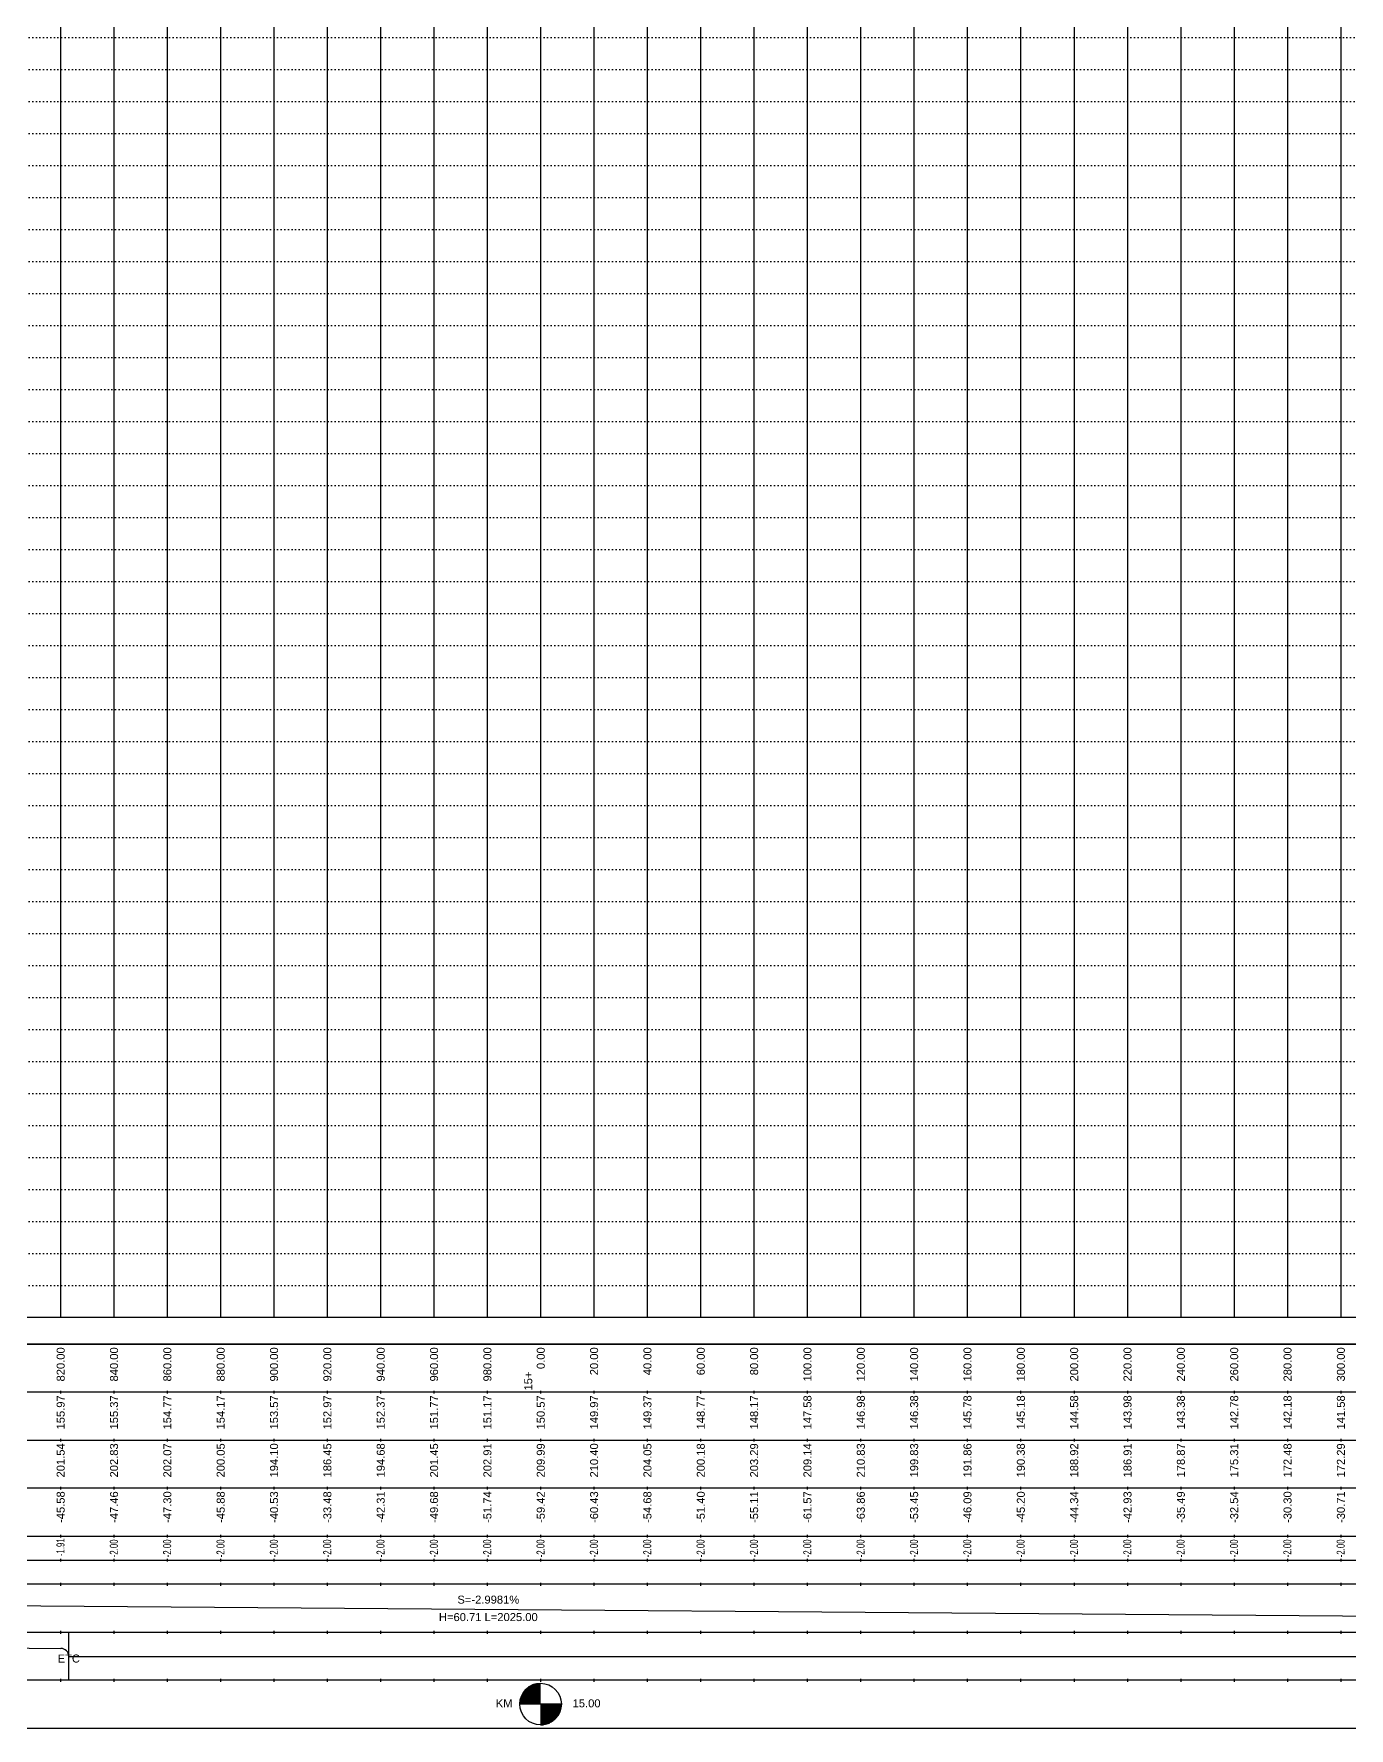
# Model space of a CAD drawing. Header units: millimetres. Extents: x -1499 to 6658, y -12483 to -6008.
# Drawn here: x 4066 to 4559, y -7752 to -7117 of the extents above; entities that cross this region are included whole.
import ezdxf
from ezdxf.enums import TextEntityAlignment as Align

# ---------------------------------------------------------------- set-up
doc = ezdxf.new("R2010")
doc.units = ezdxf.units.MM
doc.linetypes.add('A-DOTLN01H', pattern=[0.125, 0, -0.125])
doc.layers.add('_와꾸', color=7, linetype='Continuous', plot=False)
for name, color, linetype in [('CR-GRID', 56, 'A-DOTLN01H'), ('CZ-TEX2', 3, 'Continuous'), ('기타일반선(가늠)', 1, 'Continuous'), ('수직그리드', 1, 'Continuous'), ('일반문자', 3, 'Continuous'), ('표내용문자', 3, 'Continuous'), ('표보조선', 1, 'Continuous'), ('표주요선', 1, 'Continuous')]:
    doc.layers.add(name, color=color, linetype=linetype)
doc.styles.get("Standard").update_dxf_attribs({"font": 'arial.ttf'})

msp = doc.modelspace()

# ---------------------------------------------------------------- linework, layer by layer
at = {"layer": '_와꾸', "color": 7, "true_color": 0xffffff}
msp.add_lwpolyline([(3824.16, -7752.06), (4648.16, -7752.06), (4648.16, -7608.06), (3824.16, -7608.06)], close=True, dxfattribs=at)
at = {"layer": 'CR-GRID', "linetype": 'A-DOTLN01H', "ltscale": 10}
for p, q in [((696.16, -7118.06), (5416.16, -7118.06)), ((696.16, -7130.06), (5416.16, -7130.06)), ((696.16, -7142.06), (5416.16, -7142.06)), ((696.16, -7154.06), (5416.16, -7154.06)), ((696.16, -7166.06), (5416.16, -7166.06)), ((696.16, -7178.06), (5416.16, -7178.06)), ((696.16, -7190.06), (5416.16, -7190.06)), ((696.16, -7202.06), (5416.16, -7202.06)), ((696.16, -7214.06), (5416.16, -7214.06)), ((696.16, -7226.06), (5416.16, -7226.06)), ((696.16, -7238.06), (5416.16, -7238.06)), ((696.16, -7250.06), (5416.16, -7250.06)), ((696.16, -7262.06), (5416.16, -7262.06)), ((696.16, -7274.06), (5416.16, -7274.06)), ((696.16, -7286.06), (5416.16, -7286.06)), ((696.16, -7298.06), (5416.16, -7298.06)), ((696.16, -7310.06), (5416.16, -7310.06)), ((696.16, -7322.06), (5416.16, -7322.06)), ((696.16, -7334.06), (5416.16, -7334.06)), ((696.16, -7346.06), (5416.16, -7346.06)), ((696.16, -7358.06), (5416.16, -7358.06)), ((696.16, -7370.06), (5416.16, -7370.06)), ((696.16, -7382.06), (5416.16, -7382.06)), ((696.16, -7394.06), (5416.16, -7394.06)), ((696.16, -7406.06), (5416.16, -7406.06)), ((696.16, -7418.06), (5416.16, -7418.06)), ((696.16, -7430.06), (5416.16, -7430.06)), ((696.16, -7442.06), (5416.16, -7442.06)), ((696.16, -7454.06), (5416.16, -7454.06)), ((696.16, -7466.06), (5416.16, -7466.06)), ((696.16, -7478.06), (5416.16, -7478.06)), ((696.16, -7490.06), (5416.16, -7490.06)), ((696.16, -7502.06), (5416.16, -7502.06)), ((696.16, -7514.06), (5416.16, -7514.06)), ((696.16, -7526.06), (5416.16, -7526.06)), ((696.16, -7538.06), (5416.16, -7538.06)), ((696.16, -7550.06), (5416.16, -7550.06)), ((696.16, -7562.06), (5416.16, -7562.06)), ((696.16, -7574.06), (5416.16, -7574.06)), ((696.16, -7586.06), (5416.16, -7586.06))]:
    msp.add_line(p, q, dxfattribs=at)
at = {"layer": '기타일반선(가늠)'}
msp.add_line((5530.22, -7598.06), (696.16, -7598.06), dxfattribs=at)
at = {"layer": '수직그리드'}
for p, q in [((4376.16, -6333.07), (4376.16, -7598.06)), ((4256.16, -6338.12), (4256.16, -7598.06)), ((4276.16, -6335.66), (4276.16, -7598.06)), ((4356.16, -6343.21), (4356.16, -7598.06)), ((4296.16, -6373.73), (4296.16, -7598.06)), ((4096.16, -6381.06), (4096.16, -7598.06)), ((4236.16, -6380.59), (4236.16, -7598.06)), ((4336.16, -6378.35), (4336.16, -7598.06)), ((4076.16, -6388.79), (4076.16, -7598.06)), ((4116.16, -6385.64), (4116.16, -7598.06)), ((4216.16, -6389.36), (4216.16, -7598.06)), ((4316.16, -6397.01), (4316.16, -7598.06)), ((4136.16, -6397.75), (4136.16, -7598.06)), ((4396.16, -6399.1), (4396.16, -7598.06)), ((4156.16, -6433.43), (4156.16, -7598.06)), ((4196.16, -6429.98), (4196.16, -7598.06)), ((4416.16, -6446.87), (4416.16, -7598.06)), ((4436.16, -6455.81), (4436.16, -7598.06)), ((4456.16, -6464.56), (4456.16, -7598.06)), ((4176.16, -6479.35), (4176.16, -7598.06)), ((4476.16, -6476.63), (4476.16, -7598.06)), ((4496.16, -6524.84), (4496.16, -7598.06)), ((4516.16, -6546.17), (4516.16, -7598.06)), ((4536.16, -6563.18), (4536.16, -7598.06)), ((4556.16, -6564.35), (4556.16, -7598.06)), ((5428.77, -7598.06), (621.66, -7598.06))]:
    msp.add_line(p, q, dxfattribs=at)
at = {"layer": '표내용문자'}
for p, q in [((4256.16, -7737.81), (4250.39, -7737.81)), ((4250.46, -7737.73), (4256.16, -7737.73)), ((4256.16, -7737.66), (4250.53, -7737.66)), ((4250.6, -7737.58), (4256.16, -7737.58)), ((4256.16, -7737.51), (4250.68, -7737.51)), ((4250.75, -7737.43), (4256.16, -7737.43)), ((4256.16, -7737.36), (4250.83, -7737.36)), ((4250.91, -7737.28), (4256.16, -7737.28)), ((4256.16, -7737.21), (4251, -7737.21)), ((4251.08, -7737.13), (4256.16, -7737.13)), ((4256.16, -7737.06), (4251.17, -7737.06)), ((4251.26, -7736.98), (4256.16, -7736.98)), ((4256.16, -7736.91), (4251.36, -7736.91)), ((4251.46, -7736.83), (4256.16, -7736.83)), ((4256.16, -7736.76), (4251.56, -7736.76)), ((4251.66, -7736.68), (4256.16, -7736.68)), ((4256.16, -7736.61), (4251.77, -7736.61)), ((4251.88, -7736.53), (4256.16, -7736.53)), ((4256.16, -7736.46), (4252, -7736.46)), ((4252.12, -7736.38), (4256.16, -7736.38)), ((4256.16, -7736.31), (4252.25, -7736.31)), ((4252.38, -7736.23), (4256.16, -7736.23)), ((4256.16, -7736.16), (4252.52, -7736.16)), ((4252.67, -7736.08), (4256.16, -7736.08)), ((4256.16, -7736.01), (4252.82, -7736.01)), ((4252.98, -7735.93), (4256.16, -7735.93)), ((4256.16, -7735.86), (4253.16, -7735.86)), ((4253.34, -7735.78), (4256.16, -7735.78)), ((4256.16, -7735.71), (4253.55, -7735.71)), ((4253.77, -7735.63), (4256.16, -7735.63)), ((4256.16, -7735.56), (4254.01, -7735.56)), ((4254.3, -7735.48), (4256.16, -7735.48)), ((4256.16, -7735.41), (4254.63, -7735.41)), ((4255.08, -7735.33), (4256.16, -7735.33)), ((4256.16, -7742.76), (4248.36, -7742.76)), ((4248.36, -7742.83), (4256.16, -7742.83)), ((4256.16, -7742.91), (4248.36, -7742.91)), ((4248.36, -7742.98), (4256.16, -7742.98)), ((4256.16, -7743.06), (4248.36, -7743.06)), ((4248.37, -7742.53), (4256.16, -7742.53)), ((4256.16, -7742.61), (4248.37, -7742.61)), ((4248.37, -7742.68), (4256.16, -7742.68)), ((4256.16, -7742.46), (4248.38, -7742.46)), ((4256.16, -7742.31), (4248.39, -7742.31)), ((4248.39, -7742.38), (4256.16, -7742.38)), ((4248.4, -7742.23), (4256.16, -7742.23)), ((4256.16, -7742.16), (4248.41, -7742.16)), ((4248.42, -7742.08), (4256.16, -7742.08)), ((4256.16, -7742.01), (4248.43, -7742.01)), ((4248.44, -7741.93), (4256.16, -7741.93)), ((4256.16, -7741.86), (4248.45, -7741.86)), ((4248.46, -7741.78), (4256.16, -7741.78)), ((4256.16, -7741.71), (4248.47, -7741.71)), ((4248.49, -7741.63), (4256.16, -7741.63)), ((4256.16, -7741.56), (4248.5, -7741.56)), ((4248.52, -7741.48), (4256.16, -7741.48)), ((4256.16, -7741.41), (4248.53, -7741.41)), ((4248.55, -7741.33), (4256.16, -7741.33)), ((4256.16, -7741.26), (4248.57, -7741.26)), ((4248.59, -7741.18), (4256.16, -7741.18)), ((4256.16, -7741.11), (4248.6, -7741.11)), ((4248.62, -7741.03), (4256.16, -7741.03)), ((4256.16, -7740.96), (4248.65, -7740.96)), ((4248.67, -7740.88), (4256.16, -7740.88)), ((4256.16, -7740.81), (4248.69, -7740.81)), ((4248.71, -7740.73), (4256.16, -7740.73)), ((4256.16, -7740.66), (4248.74, -7740.66)), ((4248.76, -7740.58), (4256.16, -7740.58)), ((4256.16, -7740.51), (4248.79, -7740.51)), ((4248.81, -7740.43), (4256.16, -7740.43)), ((4256.16, -7740.36), (4248.84, -7740.36)), ((4248.87, -7740.28), (4256.16, -7740.28)), ((4256.16, -7740.21), (4248.9, -7740.21)), ((4248.93, -7740.13), (4256.16, -7740.13)), ((4256.16, -7740.06), (4248.96, -7740.06)), ((4248.99, -7739.98), (4256.16, -7739.98)), ((4256.16, -7739.91), (4249.02, -7739.91)), ((4249.06, -7739.83), (4256.16, -7739.83)), ((4256.16, -7739.76), (4249.09, -7739.76)), ((4249.13, -7739.68), (4256.16, -7739.68)), ((4256.16, -7739.61), (4249.16, -7739.61)), ((4249.2, -7739.53), (4256.16, -7739.53)), ((4256.16, -7739.46), (4249.24, -7739.46)), ((4249.28, -7739.38), (4256.16, -7739.38)), ((4256.16, -7739.31), (4249.32, -7739.31)), ((4249.36, -7739.23), (4256.16, -7739.23)), ((4256.16, -7739.16), (4249.4, -7739.16)), ((4249.45, -7739.08), (4256.16, -7739.08)), ((4256.16, -7739.01), (4249.49, -7739.01)), ((4249.54, -7738.93), (4256.16, -7738.93)), ((4256.16, -7738.86), (4249.58, -7738.86)), ((4249.63, -7738.78), (4256.16, -7738.78)), ((4256.16, -7738.71), (4249.68, -7738.71)), ((4249.73, -7738.63), (4256.16, -7738.63)), ((4256.16, -7738.56), (4249.79, -7738.56)), ((4249.84, -7738.48), (4256.16, -7738.48)), ((4256.16, -7738.41), (4249.89, -7738.41)), ((4249.95, -7738.33), (4256.16, -7738.33)), ((4256.16, -7738.26), (4250.01, -7738.26)), ((4250.07, -7738.18), (4256.16, -7738.18)), ((4256.16, -7738.11), (4250.13, -7738.11)), ((4250.19, -7738.03), (4256.16, -7738.03)), ((4256.16, -7737.96), (4250.26, -7737.96)), ((4250.32, -7737.88), (4256.16, -7737.88)), ((4263.96, -7743.06), (4256.16, -7743.06)), ((4256.16, -7743.13), (4263.96, -7743.13)), ((4263.96, -7743.21), (4256.16, -7743.21)), ((4256.16, -7743.28), (4263.95, -7743.28)), ((4263.95, -7743.36), (4256.16, -7743.36)), ((4256.16, -7743.43), (4263.95, -7743.43)), ((4263.94, -7743.51), (4256.16, -7743.51)), ((4256.16, -7743.58), (4263.94, -7743.58)), ((4263.93, -7743.66), (4256.16, -7743.66)), ((4256.16, -7743.73), (4263.93, -7743.73)), ((4263.92, -7743.81), (4256.16, -7743.81)), ((4256.16, -7743.88), (4263.91, -7743.88)), ((4263.91, -7743.96), (4256.16, -7743.96)), ((4256.16, -7744.03), (4263.9, -7744.03)), ((4263.89, -7744.11), (4256.16, -7744.11)), ((4256.16, -7744.18), (4263.88, -7744.18)), ((4263.86, -7744.26), (4256.16, -7744.26)), ((4256.16, -7744.33), (4263.85, -7744.33)), ((4263.84, -7744.41), (4256.16, -7744.41)), ((4256.16, -7744.48), (4263.83, -7744.48)), ((4263.81, -7744.56), (4256.16, -7744.56)), ((4256.16, -7744.63), (4263.8, -7744.63)), ((4263.78, -7744.71), (4256.16, -7744.71)), ((4256.16, -7744.78), (4263.76, -7744.78)), ((4263.75, -7744.86), (4256.16, -7744.86)), ((4256.16, -7744.93), (4263.73, -7744.93)), ((4263.71, -7745.01), (4256.16, -7745.01)), ((4256.16, -7745.08), (4263.69, -7745.08)), ((4263.67, -7745.16), (4256.16, -7745.16)), ((4256.16, -7745.23), (4263.65, -7745.23)), ((4263.63, -7745.31), (4256.16, -7745.31)), ((4256.16, -7745.38), (4263.6, -7745.38)), ((4263.58, -7745.46), (4256.16, -7745.46)), ((4256.16, -7745.53), (4263.55, -7745.53)), ((4263.53, -7745.61), (4256.16, -7745.61)), ((4256.16, -7745.68), (4263.5, -7745.68)), ((4263.47, -7745.76), (4256.16, -7745.76)), ((4256.16, -7745.83), (4263.45, -7745.83)), ((4263.42, -7745.91), (4256.16, -7745.91)), ((4256.16, -7745.98), (4263.39, -7745.98)), ((4263.36, -7746.06), (4256.16, -7746.06)), ((4256.16, -7746.13), (4263.33, -7746.13)), ((4263.29, -7746.21), (4256.16, -7746.21)), ((4256.16, -7746.28), (4263.26, -7746.28)), ((4263.22, -7746.36), (4256.16, -7746.36)), ((4256.16, -7746.43), (4263.19, -7746.43)), ((4263.15, -7746.51), (4256.16, -7746.51)), ((4256.16, -7746.58), (4263.12, -7746.58)), ((4263.08, -7746.66), (4256.16, -7746.66)), ((4256.16, -7746.73), (4263.04, -7746.73)), ((4263, -7746.81), (4256.16, -7746.81)), ((4256.16, -7746.88), (4262.95, -7746.88)), ((4262.91, -7746.96), (4256.16, -7746.96)), ((4256.16, -7747.03), (4262.87, -7747.03)), ((4262.82, -7747.11), (4256.16, -7747.11)), ((4256.16, -7747.18), (4262.78, -7747.18)), ((4262.73, -7747.26), (4256.16, -7747.26)), ((4256.16, -7747.33), (4262.68, -7747.33)), ((4262.63, -7747.41), (4256.16, -7747.41)), ((4256.16, -7747.48), (4262.58, -7747.48)), ((4262.53, -7747.56), (4256.16, -7747.56)), ((4256.16, -7747.63), (4262.47, -7747.63)), ((4262.42, -7747.71), (4256.16, -7747.71)), ((4256.16, -7747.78), (4262.36, -7747.78)), ((4262.31, -7747.86), (4256.16, -7747.86)), ((4256.16, -7747.93), (4262.25, -7747.93)), ((4262.19, -7748.01), (4256.16, -7748.01)), ((4256.16, -7748.08), (4262.12, -7748.08)), ((4262.06, -7748.16), (4256.16, -7748.16)), ((4256.16, -7748.23), (4261.99, -7748.23)), ((4261.93, -7748.31), (4256.16, -7748.31)), ((4256.16, -7748.38), (4261.86, -7748.38)), ((4261.79, -7748.46), (4256.16, -7748.46)), ((4256.16, -7748.53), (4261.71, -7748.53)), ((4261.64, -7748.61), (4256.16, -7748.61)), ((4256.16, -7748.68), (4261.56, -7748.68)), ((4261.48, -7748.76), (4256.16, -7748.76)), ((4256.16, -7748.83), (4261.4, -7748.83)), ((4261.32, -7748.91), (4256.16, -7748.91)), ((4256.16, -7748.98), (4261.23, -7748.98)), ((4261.14, -7749.06), (4256.16, -7749.06)), ((4256.16, -7749.13), (4261.05, -7749.13)), ((4260.95, -7749.21), (4256.16, -7749.21)), ((4256.16, -7749.28), (4260.86, -7749.28)), ((4260.76, -7749.36), (4256.16, -7749.36)), ((4256.16, -7749.43), (4260.65, -7749.43)), ((4260.54, -7749.51), (4256.16, -7749.51)), ((4256.16, -7749.58), (4260.43, -7749.58)), ((4260.31, -7749.66), (4256.16, -7749.66)), ((4256.16, -7749.73), (4260.19, -7749.73)), ((4260.07, -7749.81), (4256.16, -7749.81)), ((4256.16, -7749.88), (4259.93, -7749.88)), ((4259.79, -7749.96), (4256.16, -7749.96)), ((4256.16, -7750.03), (4259.65, -7750.03)), ((4259.49, -7750.11), (4256.16, -7750.11)), ((4256.16, -7750.18), (4259.33, -7750.18)), ((4259.16, -7750.26), (4256.16, -7750.26)), ((4256.16, -7750.33), (4258.97, -7750.33)), ((4258.77, -7750.41), (4256.16, -7750.41)), ((4256.16, -7750.48), (4258.55, -7750.48)), ((4258.3, -7750.56), (4256.16, -7750.56)), ((4256.16, -7750.63), (4258.02, -7750.63)), ((4257.68, -7750.71), (4256.16, -7750.71)), ((4256.16, -7750.78), (4257.24, -7750.78))]:
    msp.add_line(p, q, dxfattribs=at)
msp.add_circle((4256.16, -7743.06), 7.8, dxfattribs=at)
at = {"layer": '표보조선'}
for p, q in [((4076.16, -7625.56), (4076.16, -7626.56)), ((4096.16, -7625.56), (4096.16, -7626.56)), ((4116.16, -7625.56), (4116.16, -7626.56)), ((4136.16, -7625.56), (4136.16, -7626.56)), ((4156.16, -7625.56), (4156.16, -7626.56)), ((4176.16, -7625.56), (4176.16, -7626.56)), ((4196.16, -7625.56), (4196.16, -7626.56)), ((4216.16, -7625.56), (4216.16, -7626.56)), ((4236.16, -7625.56), (4236.16, -7626.56)), ((4256.16, -7625.56), (4256.16, -7626.56)), ((4276.16, -7625.56), (4276.16, -7626.56)), ((4296.16, -7625.56), (4296.16, -7626.56)), ((4316.16, -7625.56), (4316.16, -7626.56)), ((4336.16, -7625.56), (4336.16, -7626.56)), ((4356.16, -7625.56), (4356.16, -7626.56)), ((4376.16, -7625.56), (4376.16, -7626.56)), ((4396.16, -7625.56), (4396.16, -7626.56)), ((4416.16, -7625.56), (4416.16, -7626.56)), ((4436.16, -7625.56), (4436.16, -7626.56)), ((4456.16, -7625.56), (4456.16, -7626.56)), ((4476.16, -7625.56), (4476.16, -7626.56)), ((4496.16, -7625.56), (4496.16, -7626.56)), ((4516.16, -7625.56), (4516.16, -7626.56)), ((4536.16, -7625.56), (4536.16, -7626.56)), ((4556.16, -7625.56), (4556.16, -7626.56)), ((4076.16, -7643.56), (4076.16, -7644.56)), ((4096.16, -7643.56), (4096.16, -7644.56)), ((4116.16, -7643.56), (4116.16, -7644.56)), ((4136.16, -7643.56), (4136.16, -7644.56)), ((4156.16, -7643.56), (4156.16, -7644.56)), ((4176.16, -7643.56), (4176.16, -7644.56)), ((4196.16, -7643.56), (4196.16, -7644.56)), ((4216.16, -7643.56), (4216.16, -7644.56)), ((4236.16, -7643.56), (4236.16, -7644.56)), ((4256.16, -7643.56), (4256.16, -7644.56)), ((4276.16, -7643.56), (4276.16, -7644.56)), ((4296.16, -7643.56), (4296.16, -7644.56)), ((4316.16, -7643.56), (4316.16, -7644.56)), ((4336.16, -7643.56), (4336.16, -7644.56)), ((4356.16, -7643.56), (4356.16, -7644.56)), ((4376.16, -7643.56), (4376.16, -7644.56)), ((4396.16, -7643.56), (4396.16, -7644.56)), ((4416.16, -7643.56), (4416.16, -7644.56)), ((4436.16, -7643.56), (4436.16, -7644.56)), ((4456.16, -7643.56), (4456.16, -7644.56)), ((4476.16, -7643.56), (4476.16, -7644.56)), ((4496.16, -7643.56), (4496.16, -7644.56)), ((4516.16, -7643.56), (4516.16, -7644.56)), ((4536.16, -7643.56), (4536.16, -7644.56)), ((4556.16, -7643.56), (4556.16, -7644.56)), ((4076.16, -7661.56), (4076.16, -7662.56)), ((4096.16, -7661.56), (4096.16, -7662.56)), ((4116.16, -7661.56), (4116.16, -7662.56)), ((4136.16, -7661.56), (4136.16, -7662.56)), ((4156.16, -7661.56), (4156.16, -7662.56)), ((4176.16, -7661.56), (4176.16, -7662.56)), ((4196.16, -7661.56), (4196.16, -7662.56)), ((4216.16, -7661.56), (4216.16, -7662.56)), ((4236.16, -7661.56), (4236.16, -7662.56)), ((4256.16, -7661.56), (4256.16, -7662.56)), ((4276.16, -7661.56), (4276.16, -7662.56)), ((4296.16, -7661.56), (4296.16, -7662.56)), ((4316.16, -7661.56), (4316.16, -7662.56)), ((4336.16, -7661.56), (4336.16, -7662.56)), ((4356.16, -7661.56), (4356.16, -7662.56)), ((4376.16, -7661.56), (4376.16, -7662.56)), ((4396.16, -7661.56), (4396.16, -7662.56)), ((4416.16, -7661.56), (4416.16, -7662.56)), ((4436.16, -7661.56), (4436.16, -7662.56)), ((4456.16, -7661.56), (4456.16, -7662.56)), ((4476.16, -7661.56), (4476.16, -7662.56)), ((4496.16, -7661.56), (4496.16, -7662.56)), ((4516.16, -7661.56), (4516.16, -7662.56)), ((4536.16, -7661.56), (4536.16, -7662.56)), ((4556.16, -7661.56), (4556.16, -7662.56)), ((4076.16, -7679.56), (4076.16, -7680.56)), ((4096.16, -7679.56), (4096.16, -7680.56)), ((4116.16, -7679.56), (4116.16, -7680.56)), ((4136.16, -7679.56), (4136.16, -7680.56)), ((4156.16, -7679.56), (4156.16, -7680.56)), ((4176.16, -7679.56), (4176.16, -7680.56)), ((4196.16, -7679.56), (4196.16, -7680.56)), ((4216.16, -7679.56), (4216.16, -7680.56)), ((4236.16, -7679.56), (4236.16, -7680.56)), ((4256.16, -7679.56), (4256.16, -7680.56)), ((4276.16, -7679.56), (4276.16, -7680.56)), ((4296.16, -7679.56), (4296.16, -7680.56)), ((4316.16, -7679.56), (4316.16, -7680.56)), ((4336.16, -7679.56), (4336.16, -7680.56)), ((4356.16, -7679.56), (4356.16, -7680.56)), ((4376.16, -7679.56), (4376.16, -7680.56)), ((4396.16, -7679.56), (4396.16, -7680.56)), ((4416.16, -7679.56), (4416.16, -7680.56)), ((4436.16, -7679.56), (4436.16, -7680.56)), ((4456.16, -7679.56), (4456.16, -7680.56)), ((4476.16, -7679.56), (4476.16, -7680.56)), ((4496.16, -7679.56), (4496.16, -7680.56)), ((4516.16, -7679.56), (4516.16, -7680.56)), ((4536.16, -7679.56), (4536.16, -7680.56)), ((4556.16, -7679.56), (4556.16, -7680.56)), ((4076.16, -7688.56), (4076.16, -7689.56)), ((4096.16, -7688.56), (4096.16, -7689.56)), ((4116.16, -7688.56), (4116.16, -7689.56)), ((4136.16, -7688.56), (4136.16, -7689.56)), ((4156.16, -7688.56), (4156.16, -7689.56)), ((4176.16, -7688.56), (4176.16, -7689.56)), ((4196.16, -7688.56), (4196.16, -7689.56)), ((4216.16, -7688.56), (4216.16, -7689.56)), ((4236.16, -7688.56), (4236.16, -7689.56)), ((4256.16, -7688.56), (4256.16, -7689.56)), ((4276.16, -7688.56), (4276.16, -7689.56)), ((4296.16, -7688.56), (4296.16, -7689.56)), ((4316.16, -7688.56), (4316.16, -7689.56)), ((4336.16, -7688.56), (4336.16, -7689.56)), ((4356.16, -7688.56), (4356.16, -7689.56)), ((4376.16, -7688.56), (4376.16, -7689.56)), ((4396.16, -7688.56), (4396.16, -7689.56)), ((4416.16, -7688.56), (4416.16, -7689.56)), ((4436.16, -7688.56), (4436.16, -7689.56)), ((4456.16, -7688.56), (4456.16, -7689.56)), ((4476.16, -7688.56), (4476.16, -7689.56)), ((4496.16, -7688.56), (4496.16, -7689.56)), ((4516.16, -7688.56), (4516.16, -7689.56)), ((4536.16, -7688.56), (4536.16, -7689.56)), ((4556.16, -7688.56), (4556.16, -7689.56)), ((5191.16, -7714.96), (3166.16, -7699.36)), ((4076.16, -7697.56), (4076.16, -7698.76)), ((4096.16, -7697.56), (4096.16, -7698.76)), ((4116.16, -7697.56), (4116.16, -7698.76)), ((4136.16, -7697.56), (4136.16, -7698.76)), ((4156.16, -7697.56), (4156.16, -7698.76)), ((4176.16, -7697.56), (4176.16, -7698.76)), ((4196.16, -7697.56), (4196.16, -7698.76)), ((4216.16, -7697.56), (4216.16, -7698.76)), ((4236.16, -7697.56), (4236.16, -7698.76)), ((4256.16, -7697.56), (4256.16, -7698.76)), ((4276.16, -7697.56), (4276.16, -7698.76)), ((4296.16, -7697.56), (4296.16, -7698.76)), ((4316.16, -7697.56), (4316.16, -7698.76)), ((4336.16, -7697.56), (4336.16, -7698.76)), ((4356.16, -7697.56), (4356.16, -7698.76)), ((4376.16, -7697.56), (4376.16, -7698.76)), ((4396.16, -7697.56), (4396.16, -7698.76)), ((4416.16, -7697.56), (4416.16, -7698.76)), ((4436.16, -7697.56), (4436.16, -7698.76)), ((4456.16, -7697.56), (4456.16, -7698.76)), ((4476.16, -7697.56), (4476.16, -7698.76)), ((4496.16, -7697.56), (4496.16, -7698.76)), ((4516.16, -7697.56), (4516.16, -7698.76)), ((4536.16, -7697.56), (4536.16, -7698.76)), ((4556.16, -7697.56), (4556.16, -7698.76)), ((4076.16, -7715.56), (4076.16, -7716.56)), ((4076.16, -7715.56), (4076.16, -7716.76)), ((4079.26, -7734.16), (4079.26, -7716.16)), ((4096.16, -7715.56), (4096.16, -7716.56)), ((4096.16, -7715.56), (4096.16, -7716.76)), ((4116.16, -7715.56), (4116.16, -7716.56)), ((4116.16, -7715.56), (4116.16, -7716.76)), ((4136.16, -7715.56), (4136.16, -7716.56)), ((4136.16, -7715.56), (4136.16, -7716.76)), ((4156.16, -7715.56), (4156.16, -7716.56)), ((4156.16, -7715.56), (4156.16, -7716.76)), ((4176.16, -7715.56), (4176.16, -7716.56)), ((4176.16, -7715.56), (4176.16, -7716.76)), ((4196.16, -7715.56), (4196.16, -7716.56)), ((4196.16, -7715.56), (4196.16, -7716.76)), ((4216.16, -7715.56), (4216.16, -7716.56)), ((4216.16, -7715.56), (4216.16, -7716.76)), ((4236.16, -7715.56), (4236.16, -7716.56)), ((4236.16, -7715.56), (4236.16, -7716.76)), ((4256.16, -7715.56), (4256.16, -7716.56)), ((4256.16, -7715.56), (4256.16, -7716.76)), ((4276.16, -7715.56), (4276.16, -7716.56)), ((4276.16, -7715.56), (4276.16, -7716.76)), ((4296.16, -7715.56), (4296.16, -7716.56)), ((4296.16, -7715.56), (4296.16, -7716.76)), ((4316.16, -7715.56), (4316.16, -7716.56)), ((4316.16, -7715.56), (4316.16, -7716.76)), ((4336.16, -7715.56), (4336.16, -7716.56)), ((4336.16, -7715.56), (4336.16, -7716.76)), ((4356.16, -7715.56), (4356.16, -7716.56)), ((4356.16, -7715.56), (4356.16, -7716.76)), ((4376.16, -7715.56), (4376.16, -7716.56)), ((4376.16, -7715.56), (4376.16, -7716.76)), ((4396.16, -7715.56), (4396.16, -7716.56)), ((4396.16, -7715.56), (4396.16, -7716.76)), ((4416.16, -7715.56), (4416.16, -7716.56)), ((4416.16, -7715.56), (4416.16, -7716.76)), ((4436.16, -7715.56), (4436.16, -7716.56)), ((4436.16, -7715.56), (4436.16, -7716.76)), ((4456.16, -7715.56), (4456.16, -7716.56)), ((4456.16, -7715.56), (4456.16, -7716.76)), ((4476.16, -7715.56), (4476.16, -7716.56)), ((4476.16, -7715.56), (4476.16, -7716.76)), ((4496.16, -7715.56), (4496.16, -7716.56)), ((4496.16, -7715.56), (4496.16, -7716.76)), ((4516.16, -7715.56), (4516.16, -7716.56)), ((4516.16, -7715.56), (4516.16, -7716.76)), ((4536.16, -7715.56), (4536.16, -7716.56)), ((4536.16, -7715.56), (4536.16, -7716.76)), ((4556.16, -7715.56), (4556.16, -7716.56)), ((4556.16, -7715.56), (4556.16, -7716.76)), ((3799.54, -7719.16), (4076.26, -7722.16)), ((4079.26, -7725.16), (4717.82, -7725.16)), ((4076.16, -7733.56), (4076.16, -7734.56)), ((4076.16, -7733.56), (4076.16, -7734.76)), ((4096.16, -7733.56), (4096.16, -7734.56)), ((4096.16, -7733.56), (4096.16, -7734.76)), ((4116.16, -7733.56), (4116.16, -7734.56)), ((4116.16, -7733.56), (4116.16, -7734.76)), ((4136.16, -7733.56), (4136.16, -7734.56)), ((4136.16, -7733.56), (4136.16, -7734.76)), ((4156.16, -7733.56), (4156.16, -7734.56)), ((4156.16, -7733.56), (4156.16, -7734.76)), ((4176.16, -7733.56), (4176.16, -7734.56)), ((4176.16, -7733.56), (4176.16, -7734.76)), ((4196.16, -7733.56), (4196.16, -7734.56)), ((4196.16, -7733.56), (4196.16, -7734.76)), ((4216.16, -7733.56), (4216.16, -7734.56)), ((4216.16, -7733.56), (4216.16, -7734.76)), ((4236.16, -7733.56), (4236.16, -7734.56)), ((4236.16, -7733.56), (4236.16, -7734.76)), ((4256.16, -7733.56), (4256.16, -7734.56)), ((4256.16, -7733.56), (4256.16, -7734.76)), ((4276.16, -7733.56), (4276.16, -7734.56)), ((4276.16, -7733.56), (4276.16, -7734.76)), ((4296.16, -7733.56), (4296.16, -7734.56)), ((4296.16, -7733.56), (4296.16, -7734.76)), ((4316.16, -7733.56), (4316.16, -7734.56)), ((4316.16, -7733.56), (4316.16, -7734.76)), ((4336.16, -7733.56), (4336.16, -7734.56)), ((4336.16, -7733.56), (4336.16, -7734.76)), ((4356.16, -7733.56), (4356.16, -7734.56)), ((4356.16, -7733.56), (4356.16, -7734.76)), ((4376.16, -7733.56), (4376.16, -7734.56)), ((4376.16, -7733.56), (4376.16, -7734.76)), ((4396.16, -7733.56), (4396.16, -7734.56)), ((4396.16, -7733.56), (4396.16, -7734.76)), ((4416.16, -7733.56), (4416.16, -7734.56)), ((4416.16, -7733.56), (4416.16, -7734.76)), ((4436.16, -7733.56), (4436.16, -7734.56)), ((4436.16, -7733.56), (4436.16, -7734.76)), ((4456.16, -7733.56), (4456.16, -7734.56)), ((4456.16, -7733.56), (4456.16, -7734.76)), ((4476.16, -7733.56), (4476.16, -7734.56)), ((4476.16, -7733.56), (4476.16, -7734.76)), ((4496.16, -7733.56), (4496.16, -7734.56)), ((4496.16, -7733.56), (4496.16, -7734.76)), ((4516.16, -7733.56), (4516.16, -7734.56)), ((4516.16, -7733.56), (4516.16, -7734.76)), ((4536.16, -7733.56), (4536.16, -7734.56)), ((4536.16, -7733.56), (4536.16, -7734.76)), ((4556.16, -7733.56), (4556.16, -7734.56)), ((4556.16, -7733.56), (4556.16, -7734.76))]:
    msp.add_line(p, q, dxfattribs=at)
msp.add_arc((4076.26, -7725.16), 3, 0, 90, dxfattribs=at)
at = {"layer": '표주요선'}
for p, q in [((631.16, -7608.06), (5530.22, -7608.06)), ((5530.22, -7626.06), (631.16, -7626.06)), ((631.16, -7644.06), (5530.22, -7644.06)), ((5530.22, -7662.06), (631.16, -7662.06)), ((631.16, -7680.06), (5530.22, -7680.06)), ((667.16, -7689.06), (5530.22, -7689.06)), ((5530.22, -7698.06), (631.16, -7698.06)), ((631.16, -7716.06), (5530.22, -7716.06)), ((5530.22, -7734.06), (631.16, -7734.06)), ((631.16, -7752.06), (5530.22, -7752.06))]:
    msp.add_line(p, q, dxfattribs=at)

# ---------------------------------------------------------------- texts
at = {"layer": 'CZ-TEX2', "width": 0.7}
for p in [(4097.64, -7688), (4117.64, -7688), (4137.64, -7688), (4157.64, -7688), (4177.64, -7688), (4197.64, -7688), (4217.64, -7688), (4237.64, -7688), (4257.64, -7688), (4277.64, -7688), (4297.64, -7688), (4317.64, -7688), (4337.64, -7688), (4357.64, -7688), (4377.64, -7688), (4397.64, -7688), (4417.64, -7688), (4437.64, -7688), (4457.64, -7688), (4477.64, -7688), (4497.64, -7688), (4517.64, -7688), (4537.64, -7688), (4557.64, -7688)]:
    msp.add_text('-2.00', height=3, rotation=90, dxfattribs=at).set_placement(p)
at = {"layer": '일반문자', "width": 0.7}
msp.add_text('-1.91', height=3, rotation=90, dxfattribs=at).set_placement((4077.64, -7680.88), align=Align.RIGHT)
at = {"layer": '표내용문자'}
for s, p in [('820.00', (4077.72, -7609.26)), ('840.00', (4097.72, -7609.26)), ('860.00', (4117.72, -7609.26)), ('880.00', (4137.72, -7609.26)), ('900.00', (4157.72, -7609.26)), ('920.00', (4177.72, -7609.26)), ('940.00', (4197.72, -7609.26)), ('960.00', (4217.72, -7609.26)), ('980.00', (4237.72, -7609.26)), ('0.00', (4257.72, -7609.26)), ('20.00', (4277.72, -7609.26)), ('40.00', (4297.72, -7609.26)), ('60.00', (4317.72, -7609.26)), ('80.00', (4337.72, -7609.26)), ('100.00', (4357.72, -7609.26)), ('120.00', (4377.72, -7609.26)), ('140.00', (4397.72, -7609.26)), ('160.00', (4417.72, -7609.26)), ('180.00', (4437.72, -7609.26)), ('200.00', (4457.72, -7609.26)), ('220.00', (4477.72, -7609.26)), ('240.00', (4497.72, -7609.26)), ('260.00', (4517.72, -7609.26)), ('280.00', (4537.72, -7609.26)), ('300.00', (4557.72, -7609.26)), ('155.97', (4077.72, -7627.26)), ('155.37', (4097.72, -7627.26)), ('154.77', (4117.72, -7627.26)), ('154.17', (4137.72, -7627.26)), ('153.57', (4157.72, -7627.26)), ('152.97', (4177.72, -7627.26)), ('152.37', (4197.72, -7627.26)), ('151.77', (4217.72, -7627.26)), ('151.17', (4237.72, -7627.26)), ('150.57', (4257.72, -7627.26)), ('149.97', (4277.72, -7627.26)), ('149.37', (4297.72, -7627.26)), ('148.77', (4317.72, -7627.26)), ('148.17', (4337.72, -7627.26)), ('147.58', (4357.72, -7627.26)), ('146.98', (4377.72, -7627.26)), ('146.38', (4397.72, -7627.26)), ('145.78', (4417.72, -7627.26)), ('145.18', (4437.72, -7627.26)), ('144.58', (4457.72, -7627.26)), ('143.98', (4477.72, -7627.26)), ('143.38', (4497.72, -7627.26)), ('142.78', (4517.72, -7627.26)), ('142.18', (4537.72, -7627.26)), ('141.58', (4557.72, -7627.26)), ('201.54', (4077.72, -7645.26)), ('202.83', (4097.72, -7645.26)), ('202.07', (4117.72, -7645.26)), ('200.05', (4137.72, -7645.26)), ('194.10', (4157.72, -7645.26)), ('186.45', (4177.72, -7645.26)), ('194.68', (4197.72, -7645.26)), ('201.45', (4217.72, -7645.26)), ('202.91', (4237.72, -7645.26)), ('209.99', (4257.72, -7645.26)), ('210.40', (4277.72, -7645.26)), ('204.05', (4297.72, -7645.26)), ('200.18', (4317.72, -7645.26)), ('203.29', (4337.72, -7645.26)), ('209.14', (4357.72, -7645.26)), ('210.83', (4377.72, -7645.26)), ('199.83', (4397.72, -7645.26)), ('191.86', (4417.72, -7645.26)), ('190.38', (4437.72, -7645.26)), ('188.92', (4457.72, -7645.26)), ('186.91', (4477.72, -7645.26)), ('178.87', (4497.72, -7645.26)), ('175.31', (4517.72, -7645.26)), ('172.48', (4537.72, -7645.26)), ('172.29', (4557.72, -7645.26)), ('-45.58', (4077.72, -7663.26)), ('-47.46', (4097.72, -7663.26)), ('-47.30', (4117.72, -7663.26)), ('-45.88', (4137.72, -7663.26)), ('-40.53', (4157.72, -7663.26)), ('-33.48', (4177.72, -7663.26)), ('-42.31', (4197.72, -7663.26)), ('-49.68', (4217.72, -7663.26)), ('-51.74', (4237.72, -7663.26)), ('-59.42', (4257.72, -7663.26)), ('-60.43', (4277.72, -7663.26)), ('-54.68', (4297.72, -7663.26)), ('-51.40', (4317.72, -7663.26)), ('-55.11', (4337.72, -7663.26)), ('-61.57', (4357.72, -7663.26)), ('-63.86', (4377.72, -7663.26)), ('-53.45', (4397.72, -7663.26)), ('-46.09', (4417.72, -7663.26)), ('-45.20', (4437.72, -7663.26)), ('-44.34', (4457.72, -7663.26)), ('-42.93', (4477.72, -7663.26)), ('-35.49', (4497.72, -7663.26)), ('-32.54', (4517.72, -7663.26)), ('-30.30', (4537.72, -7663.26)), ('-30.71', (4557.72, -7663.26))]:
    msp.add_text(s, height=3, rotation=90, dxfattribs=at).set_placement(p, align=Align.RIGHT)
msp.add_text('15+', height=3, rotation=90, dxfattribs=at).set_placement((4253.04, -7625.46))
for s, p in [('S=-2.9981%', (4236.56, -7705.38)), ('H=60.71 L=2025.00', (4236.56, -7711.92)), ('ETC', (4079.26, -7727.46))]:
    msp.add_text(s, height=3, dxfattribs=at).set_placement(p, align=Align.CENTER)
for s, p in [('KM', (4239.36, -7744.26)), ('15.00', (4268.16, -7744.26))]:
    msp.add_text(s, height=3, dxfattribs=at).set_placement(p)

doc.saveas('drawing.dxf')
